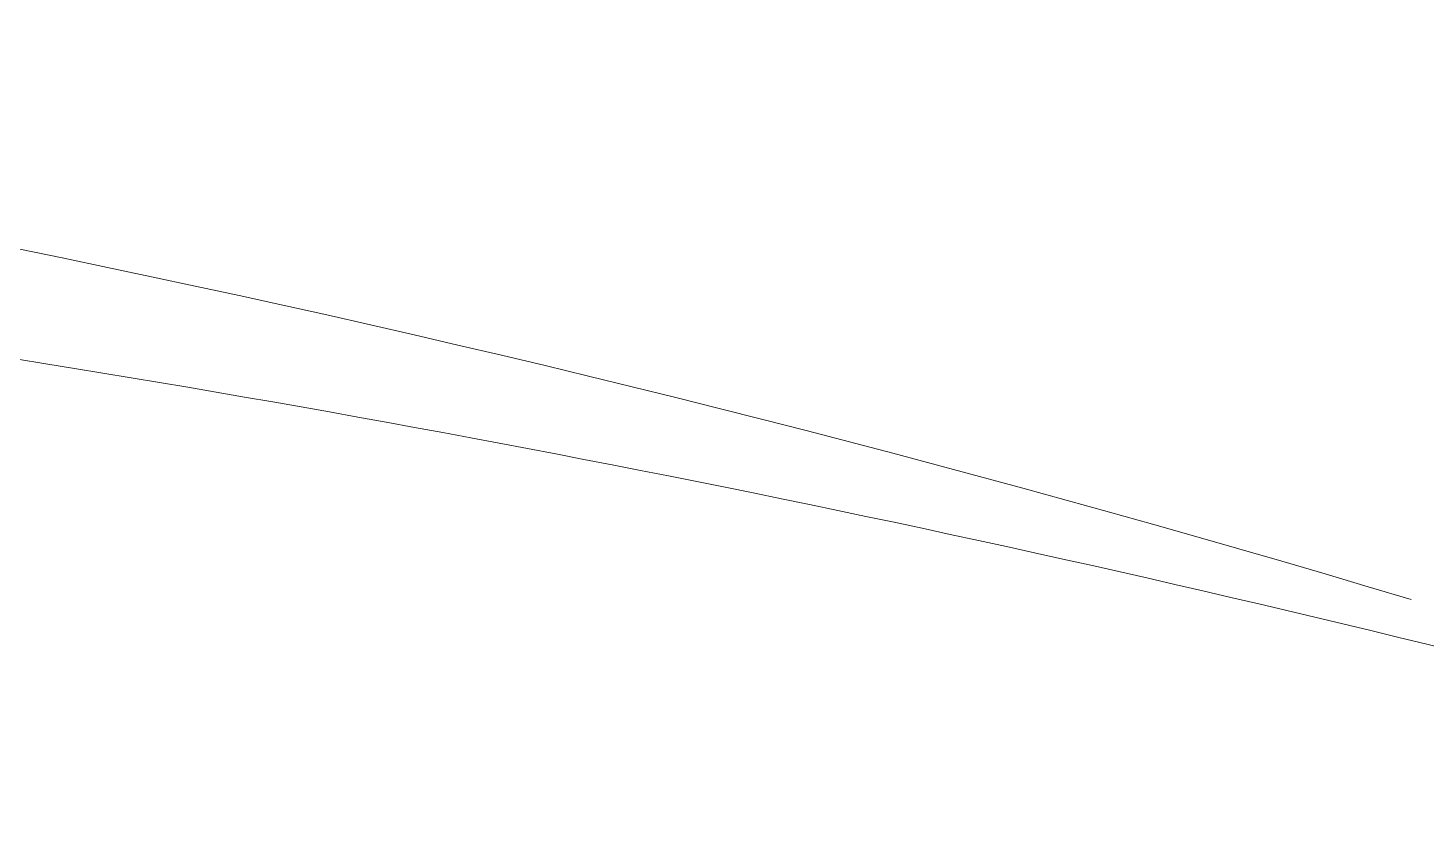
# Model space of a CAD drawing. Header units: millimetres. Extents: x 72 to 2370, y -203 to 794.
# Drawn here: x 1874.6989 to 1874.8228, y 290.578 to 290.6485 of the extents above; entities that cross this region are included whole.
import ezdxf

# ---------------------------------------------------------------- set-up
doc = ezdxf.new("R2010")
doc.units = ezdxf.units.MM
doc.layers.add('mobiliario', color=252, linetype='Continuous', lineweight=9)

# ---------------------------------------------------------------- blocks, each defined once
blk = doc.blocks.new('SE2')
at = {"layer": 'mobiliario'}
for centre, radius, start, end in [((455.9371107061222, 282.2468913631313), 350.7510704624746, 163.9462657584866, 175.9971853470821), ((414.4383088392697, 275.1607585681447), 313.354546070946, 163.2333854667991, 173.74638482538)]:
    blk.add_arc(centre, radius, start, end, dxfattribs=at)

msp = doc.modelspace()

# ---------------------------------------------------------------- block references
at = {"xscale": 0.0044247438065974, "yscale": 0.0044247438065974, "zscale": 0.0044247438065974, "rotation": 270}
msp.add_blockref('SE2', (1873.20396371942, 291.1039720665174), dxfattribs=at)

doc.saveas('drawing.dxf')
